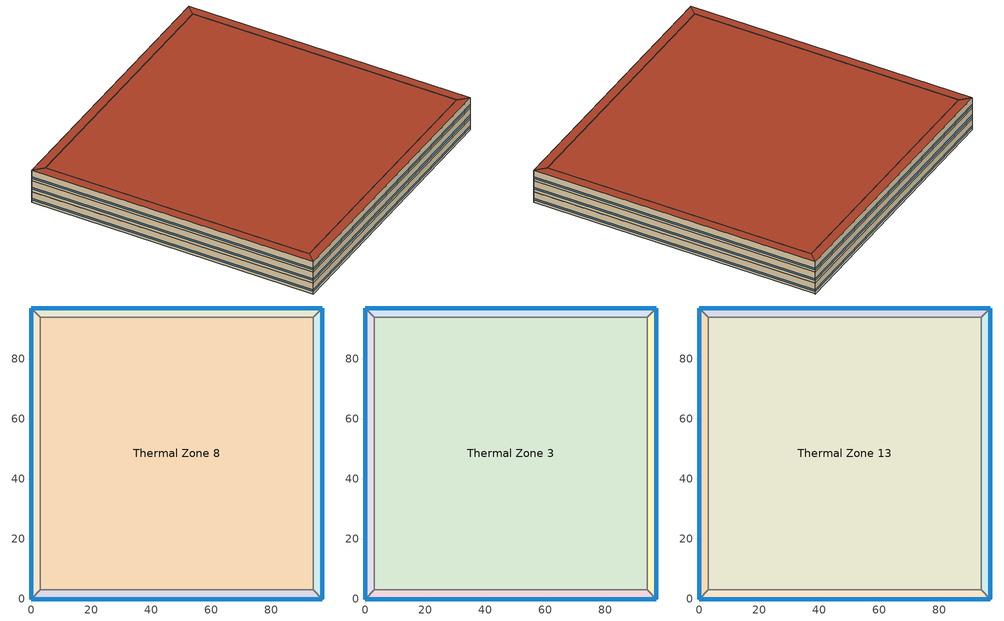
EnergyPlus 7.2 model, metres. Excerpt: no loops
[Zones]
Thermal Zone 12
 floor ground (000_ExtSlabCarpet_4in_ClimateZone 1-8): 96.91,96.91 96.91,0 93.91,3 93.91,93.91 z0
 wall outside (ASHRAE_189.1-2009_ExtWall_SteelFrame_ClimateZone 4-8): 96.91,0 96.91,96.91 z0:4
 wall to Thermal Zone 2 (000_Interior Wall): 93.91,3 96.91,0 z0:4
 wall to Thermal Zone 4 (000_Interior Wall): 96.91,96.91 93.91,93.91 z0:4
 wall to Thermal Zone 8 (000_Interior Wall): 93.91,93.91 93.91,3 z0:4
 window (ASHRAE_189.1-2009_ExtWindow_ClimateZone 4-5): 96.91,0.03 96.91,96.89 z1:1.6
Thermal Zone 4
 floor ground (000_ExtSlabCarpet_4in_ClimateZone 1-8): 0,96.91 96.91,96.91 93.91,93.91 3,93.91 z0
 wall outside (ASHRAE_189.1-2009_ExtWall_SteelFrame_ClimateZone 4-8): 96.91,96.91 0,96.91 z0:4
 wall to Thermal Zone 9 (000_Interior Wall): 0,96.91 3,93.91 z0:4
 wall to Thermal Zone 8 (000_Interior Wall): 3,93.91 93.91,93.91 z0:4
 window (ASHRAE_189.1-2009_ExtWindow_ClimateZone 4-5): 96.89,96.91 0.03,96.91 z1:1.6
Thermal Zone 8
 floor ground (000_ExtSlabCarpet_4in_ClimateZone 1-8): 3,3 3,93.91 93.91,93.91 93.91,3 z0
 wall to Thermal Zone 2 (000_Interior Wall): 3,3 93.91,3 z0:4
 wall to Thermal Zone 9 (000_Interior Wall): 3,93.91 3,3 z0:4
Thermal Zone 2
 floor ground (000_ExtSlabCarpet_4in_ClimateZone 1-8): 96.91,0 0,0 3,3 93.91,3 z0
 wall outside (ASHRAE_189.1-2009_ExtWall_SteelFrame_ClimateZone 4-8): 0,0 96.91,0 z0:4
 wall to Thermal Zone 9 (000_Interior Wall): 3,3 0,0 z0:4
 window (ASHRAE_189.1-2009_ExtWindow_ClimateZone 4-5): 0.03,0 96.89,0 z1:1.6
Thermal Zone 9
 floor ground (000_ExtSlabCarpet_4in_ClimateZone 1-8): 0,0 0,96.91 3,93.91 3,3 z0
 wall outside (ASHRAE_189.1-2009_ExtWall_SteelFrame_ClimateZone 4-8): 0,96.91 0,0 z0:4
 window (ASHRAE_189.1-2009_ExtWindow_ClimateZone 4-5): 0,96.89 0,0.03 z1:1.6
Thermal Zone 3
 floor to Thermal Zone 8 (000_Interior Floor): 3,3 3,93.91 93.91,93.91 93.91,3 z4
 wall to Thermal Zone 14 (000_Interior Wall): 93.91,3 93.91,93.91 z4:8
 wall to Thermal Zone 6 (000_Interior Wall): 93.91,93.91 3,93.91 z4:8
 wall to Thermal Zone 5 (000_Interior Wall): 3,93.91 3,3 z4:8
 wall to Thermal Zone 1 (000_Interior Wall): 3,3 93.91,3 z4:8
Thermal Zone 6
 floor to Thermal Zone 4 (000_Interior Floor): 0,96.91 96.91,96.91 93.91,93.91 3,93.91 z4
 wall outside (ASHRAE_189.1-2009_ExtWall_SteelFrame_ClimateZone 4-8): 96.91,96.91 0,96.91 z4:8
 wall to Thermal Zone 5 (000_Interior Wall): 0,96.91 3,93.91 z4:8
 wall to Thermal Zone 14 (000_Interior Wall): 93.91,93.91 96.91,96.91 z4:8
 window (ASHRAE_189.1-2009_ExtWindow_ClimateZone 4-5): 96.89,96.91 0.03,96.91 z5:5.6
Thermal Zone 1
 floor to Thermal Zone 2 (000_Interior Floor): 96.91,0 0,0 3,3 93.91,3 z4
 wall outside (ASHRAE_189.1-2009_ExtWall_SteelFrame_ClimateZone 4-8): 0,0 96.91,0 z4:8
 wall to Thermal Zone 14 (000_Interior Wall): 96.91,0 93.91,3 z4:8
 wall to Thermal Zone 5 (000_Interior Wall): 3,3 0,0 z4:8
 window (ASHRAE_189.1-2009_ExtWindow_ClimateZone 4-5): 0.03,0 96.89,0 z5:5.6
Thermal Zone 5
 floor to Thermal Zone 9 (000_Interior Floor): 0,0 0,96.91 3,93.91 3,3 z4
 wall outside (ASHRAE_189.1-2009_ExtWall_SteelFrame_ClimateZone 4-8): 0,96.91 0,0 z4:8
 window (ASHRAE_189.1-2009_ExtWindow_ClimateZone 4-5): 0,96.89 0,0.03 z5:5.6
Thermal Zone 14
 floor to Thermal Zone 12 (000_Interior Floor): 96.91,96.91 96.91,0 93.91,3 93.91,93.91 z4
 wall outside (ASHRAE_189.1-2009_ExtWall_SteelFrame_ClimateZone 4-8): 96.91,0 96.91,96.91 z4:8
 window (ASHRAE_189.1-2009_ExtWindow_ClimateZone 4-5): 96.91,0.03 96.91,96.89 z5:5.6
Thermal Zone 10
 floor to Thermal Zone 14 (000_Interior Floor): 96.91,96.91 96.91,0 93.91,3 93.91,93.91 z8
 wall outside (ASHRAE_189.1-2009_ExtWall_SteelFrame_ClimateZone 4-8): 96.91,0 96.91,96.91 z8:12
 wall to Thermal Zone 15 (000_Interior Wall): 93.91,3 96.91,0 z8:12
 wall to Thermal Zone 7 (000_Interior Wall): 96.91,96.91 93.91,93.91 z8:12
 wall to Thermal Zone 13 (000_Interior Wall): 93.91,93.91 93.91,3 z8:12
 window (ASHRAE_189.1-2009_ExtWindow_ClimateZone 4-5): 96.91,0.03 96.91,96.89 z9:9.6
 roof outside (ASHRAE_189.1-2009_ExtRoof_IEAD_ClimateZone 2-5): 93.91,93.91 93.91,3 96.91,0 96.91,96.91 z12
Thermal Zone 13
 floor to Thermal Zone 3 (000_Interior Floor): 3,3 3,93.91 93.91,93.91 93.91,3 z8
 wall to Thermal Zone 7 (000_Interior Wall): 93.91,93.91 3,93.91 z8:12
 wall to Thermal Zone 11 (000_Interior Wall): 3,93.91 3,3 z8:12
 wall to Thermal Zone 15 (000_Interior Wall): 3,3 93.91,3 z8:12
 roof outside (ASHRAE_189.1-2009_ExtRoof_IEAD_ClimateZone 2-5): 93.91,3 93.91,93.91 3,93.91 3,3 z12
Thermal Zone 11
 floor to Thermal Zone 5 (000_Interior Floor): 0,0 0,96.91 3,93.91 3,3 z8
 wall outside (ASHRAE_189.1-2009_ExtWall_SteelFrame_ClimateZone 4-8): 0,96.91 0,0 z8:12
 wall to Thermal Zone 7 (000_Interior Wall): 3,93.91 0,96.91 z8:12
 wall to Thermal Zone 15 (000_Interior Wall): 0,0 3,3 z8:12
 window (ASHRAE_189.1-2009_ExtWindow_ClimateZone 4-5): 0,96.89 0,0.03 z9:9.6
 roof outside (ASHRAE_189.1-2009_ExtRoof_IEAD_ClimateZone 2-5): 3,3 3,93.91 0,96.91 0,0 z12
Thermal Zone 7
 floor to Thermal Zone 6 (000_Interior Floor): 0,96.91 96.91,96.91 93.91,93.91 3,93.91 z8
 wall outside (ASHRAE_189.1-2009_ExtWall_SteelFrame_ClimateZone 4-8): 96.91,96.91 0,96.91 z8:12
 window (ASHRAE_189.1-2009_ExtWindow_ClimateZone 4-5): 96.89,96.91 0.03,96.91 z9:9.6
 roof outside (ASHRAE_189.1-2009_ExtRoof_IEAD_ClimateZone 2-5): 3,93.91 93.91,93.91 96.91,96.91 0,96.91 z12
Thermal Zone 15
 floor to Thermal Zone 1 (000_Interior Floor): 96.91,0 0,0 3,3 93.91,3 z8
 wall outside (ASHRAE_189.1-2009_ExtWall_SteelFrame_ClimateZone 4-8): 0,0 96.91,0 z8:12
 window (ASHRAE_189.1-2009_ExtWindow_ClimateZone 4-5): 0.03,0 96.89,0 z9:9.6
 roof outside (ASHRAE_189.1-2009_ExtRoof_IEAD_ClimateZone 2-5): 93.91,3 3,3 0,0 96.91,0 z12
[Site:Location]
Chicago Ohare Intl Ap_IL_USA Design_Conditions: Latitude {deg}=41.98; Longitude {deg}=-87.92; Time Zone {hr}=-6; Elevation {m}=201
[SizingPeriod:DesignDay] Day of Month=21; Dry-Bulb Temperature Range Modifier Type=DefaultMultipliers; Barometric Pressure {Pa}=98934; Rain Indicator=No; Snow Indicator=No; Daylight Saving Time Indicator=No
Name | Month | Day Type | Maximum Dry-Bulb Temperature {C} | Daily Dry-Bulb Temperature Range {deltaC} | Humidity Condition Type | Wetbulb or DewPoint at Maximum Dry-Bulb {C} | Wind Speed {m/s} | Wind Direction {deg} | Solar Model Indicator | ASHRAE Clear Sky Optical Depth for Beam Irradiance (taub) | ASHRAE Clear Sky Optical Depth for Diffuse Irradiance (taud) | Enthalpy at Maximum Dry-Bulb {J/kg} | Sky Clearness
Chicago Ohare Intl Ap Ann Clg 1% Condns DB=>MWB | 7 | SummerDesignDay | 31.6 | 10.5 | Wetbulb | 23 | 5.2 | 230 | ASHRAETau | 0.455 | 2.05
Chicago Ohare Intl Ap Ann Clg .4% Condns Enth=>MDB | 7 | SummerDesignDay | 31.4 | 10.5 | Enthalpy |  | 5.2 | 230 | ASHRAETau | 0.455 | 2.05 | 79200
Chicago Ohare Intl Ap Ann Clg 1% Condns DP=>MDB | 7 | SummerDesignDay | 27.7 | 10.5 | Dewpoint | 22.9 | 5.2 | 230 | ASHRAETau | 0.455 | 2.05
Chicago Ohare Intl Ap Ann Htg 99.6% Condns DB | 1 | WinterDesignDay | -20 | 0 | Wetbulb | -20 | 4.9 | 270 | ASHRAEClearSky |  |  |  | 0
[Building]
Building 1
[Material] Thermal Absorptance=0.9
Name | Roughness | Thickness {m} | Conductivity {W/m-K} | Density {kg/m3} | Specific Heat {J/kg-K} | Solar Absorptance | Visible Absorptance
000_M11 100mm lightweight concrete | MediumRough | 0.1016 | 0.53 | 1280 | 840 | 0.7 | 0.7
Wall Insulation [39] | MediumRough | 0.1184 | 0.045 | 265 | 836.8 | 0.7 | 0.7
1/2IN Gypsum | Smooth | 0.0127 | 0.16 | 784.9 | 830 | 0.92 | 0.92
000_F16 Acoustic tile | MediumSmooth | 0.0191 | 0.06 | 368 | 590 | 0.7 | 0.7
Metal Decking | MediumSmooth | 0.0015 | 45.006 | 7680 | 418.4 | 0.7 | 0.3
MAT-CC05 4 HW CONCRETE | Rough | 0.1016 | 1.311 | 2240 | 836.8 | 0.7 | 0.7
Roof Membrane | VeryRough | 0.0095 | 0.16 | 1121.29 | 1460 | 0.7 | 0.7
000_G01a 19mm gypsum board | MediumSmooth | 0.019 | 0.16 | 800 | 1090 | 0.7 | 0.7
Roof Insulation [21] | MediumRough | 0.2105 | 0.049 | 265 | 836.8 | 0.7 | 0.7
[Material:AirGap]
Name | Thermal Resistance {m2-K/W}
000_F05 Ceiling air space resistance | 0.18
000_F04 Wall air space resistance | 0.15
[Material:NoMass] Thermal Absorptance=0.9; Solar Absorptance=0.7
Name | Roughness | Thermal Resistance {m2-K/W} | Visible Absorptance
MAT-SHEATH | Rough | 0.3626 | 0.7
CP02 CARPET PAD | VeryRough | 0.2165 | 0.8
[WindowMaterial:Glazing]
Theoretical Glass [207]: Optical Data Type=SpectralAverage; Thickness {m}=0.003; Solar Transmittance at Normal Incidence=0.3311; Front Side Solar Reflectance at Normal Incidence=0.6189; Back Side Solar Reflectance at Normal Incidence=0.6189; Visible Transmittance at Normal Incidence=0.44; Front Side Visible Reflectance at Normal Incidence=0.51; Back Side Visible Reflectance at Normal Incidence=0.51; Infrared Transmittance at Normal Incidence=0; Front Side Infrared Hemispherical Emissivity=0.9; Back Side Infrared Hemispherical Emissivity=0.9; Conductivity {W/m-K}=0.0133; Dirt Correction Factor for Solar and Visible Transmittance=1; Solar Diffusing=No
[Construction]
ASHRAE_189.1-2009_ExtWindow_ClimateZone 4-5: Theoretical Glass [207]
ASHRAE_189.1-2009_ExtRoof_IEAD_ClimateZone 2-5: Roof Membrane, Roof Insulation [21], Metal Decking
000_Interior Floor: 000_F16 Acoustic tile, 000_F05 Ceiling air space resistance, 000_M11 100mm lightweight concrete
000_Interior Wall: 000_G01a 19mm gypsum board, 000_F04 Wall air space resistance, 000_G01a 19mm gypsum board
000_ExtSlabCarpet_4in_ClimateZone 1-8: MAT-CC05 4 HW CONCRETE, CP02 CARPET PAD
ASHRAE_189.1-2009_ExtWall_SteelFrame_ClimateZone 4-8: MAT-SHEATH, Wall Insulation [39], 1/2IN Gypsum
[AvailabilityManager:Scheduled]
Name | Schedule
AvailabilityManager:Scheduled {582dc163-56d0-4a6b-b6a0-02e30e7426aa} | Schedule:Compact {d5670763-eec2-436e-acad-1d0336c36eca}
AvailabilityManager:Scheduled {8b476af2-c563-4761-b3bf-cbc01163b8bc} | Schedule:Compact {0a780308-d1ba-4777-a685-edf9b3f2680d}
[Zone]
Thermal Zone 12; Thermal Zone 10; Thermal Zone 3; Thermal Zone 6; Thermal Zone 4; Thermal Zone 8; Thermal Zone 1; Thermal Zone 13; Thermal Zone 2; Thermal Zone 11; Thermal Zone 7; Thermal Zone 9; Thermal Zone 5; Thermal Zone 14; Thermal Zone 15
[Schedule:Compact]
Schedule:Compact {d5670763-eec2-436e-acad-1d0336c36eca}; Schedule:Compact {0a780308-d1ba-4777-a685-edf9b3f2680d}: Through: 12/31, For: AllDays, Until: 24:00, 1
